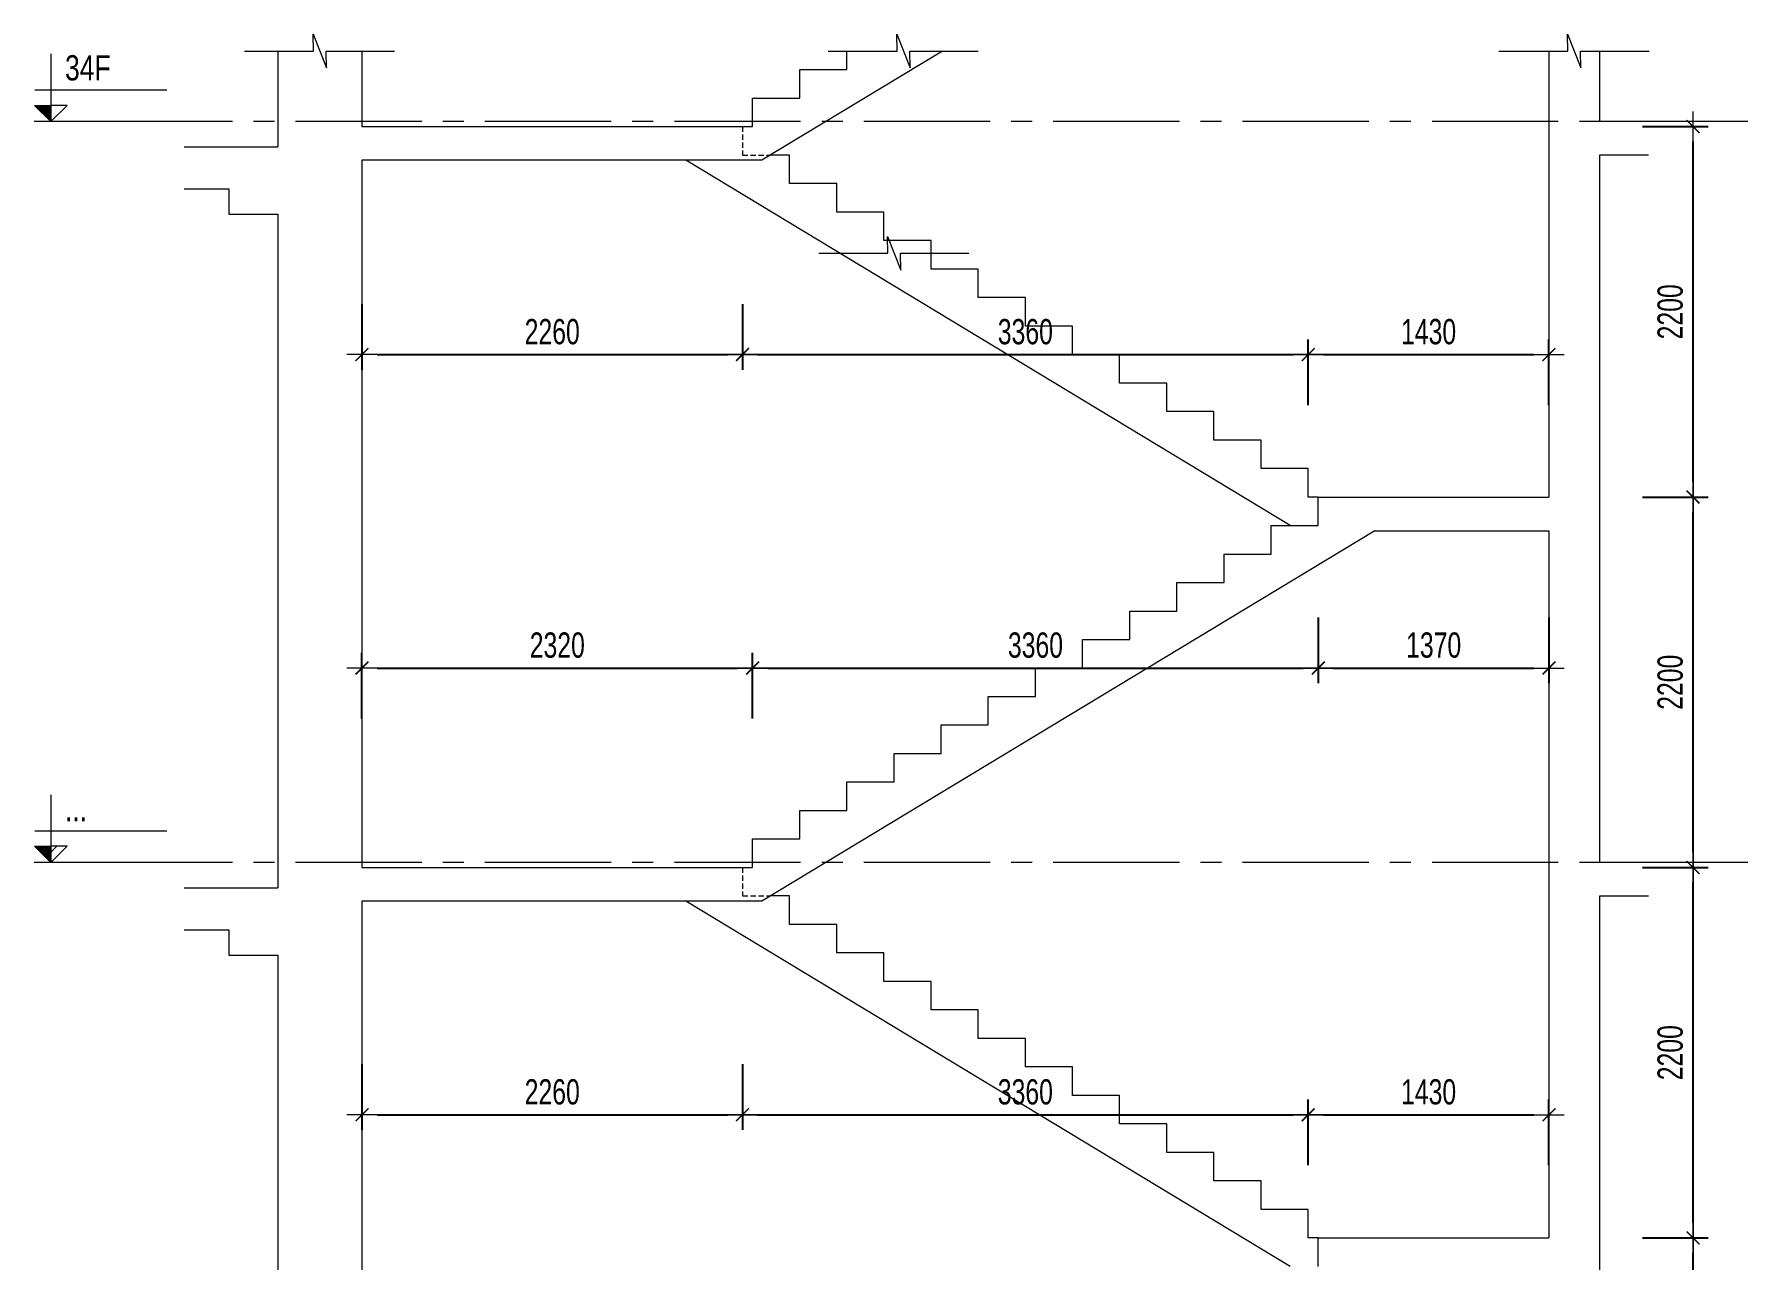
# Model space of a CAD drawing. Header units: millimetres. Extents: x -179076 to 254975, y -18667 to 296191.
# Drawn here: x 10397 to 20573, y 150145 to 157423 of the extents above; entities that cross this region are included whole.
import ezdxf

# ---------------------------------------------------------------- set-up
doc = ezdxf.new("R2010")
doc.units = ezdxf.units.MM
doc.linetypes.add('CENTER2', pattern=[1.125, 0.75, -0.125, 0.125, -0.125])
doc.linetypes.add('HIDDEN2', pattern=[4.762499999999999, 3.175, -1.5875])
doc.layers.get('Defpoints').update_dxf_attribs({"color": 151, "lineweight": 9})
for name, color, linetype, lineweight in [('NDC_S_ANNO', 7, 'Continuous', 20), ('NDC_S_AXIS', 5, 'CENTER2', 13), ('NDC_S_CONTINUOUS', 3, 'Continuous', 20), ('NDC_S_DIM', 1, 'Continuous', 15), ('NDC_S_HIDDEN', 8, 'HIDDEN2', 13), ('NDC_S_SLAB', 2, 'Continuous', 20), ('NDC_S_SYMBOL', 1, 'Continuous', 15), ('NDC_S_TEXT SYMBOL', 7, 'Continuous', 20), ('NDC_S_VN TEXT', 7, 'Continuous', 20)]:
    doc.layers.add(name, color=color, linetype=linetype, lineweight=lineweight)
doc.styles.add('NDC_ANNO', font='', dxfattribs={"width": 0.8})
doc.styles.add('NDC_DIM', font='', dxfattribs={"width": 0.75})
doc.styles.get('NDC_ANNO').set_extended_font_data('Dotum')
doc.styles.get('NDC_DIM').set_extended_font_data('Dotum')
doc.dimstyles.new('NDC_dim_60', dxfattribs={"dimscale": 60, "dimtxt": 2.5, "dimasz": 1.5, "dimexe": 1.5, "dimexo": 2.5, "dimgap": 1, "dimtad": 1, "dimdec": 0, "dimzin": 0, "dimdsep": 46, "dimtxsty": 'NDC_DIM', "dimblk": 'DIMMARK', "dimcen": 0.09, "dimdle": 1.2, "dimclrd": 1, "dimclre": 1, "dimclrt": 3, "dimadec": 0, "dimazin": 0, "dimtfac": 1, "dimtdec": 0, "dimtix": 1, "dimtofl": 0, "dimtmove": 0, "dimatfit": 3, "dimfxl": 5, "dimfxlon": 1, "dimtolj": 1, "dimtzin": 0, "dimarcsym": 0})

# ---------------------------------------------------------------- blocks, each defined once
blk = doc.blocks.new('kata_block_CT')
at = {"layer": 'NDC_S_ANNO'}
blk.add_hatch(color=3, dxfattribs=at).paths.add_polyline_path([(0, 1.596954857557648), (-1.612010908633238, 1.596954857557648), (0, 0)])
at = {"layer": 'NDC_S_ANNO', "ltscale": 50}
h = blk.add_hatch(dxfattribs=at)
h.set_pattern_fill('ANSI31', color=256, scale=1.406250541793835, style=0)
h.set_pattern_definition([(45.00000000000001, (0, 5.456968210637569e-12), (-3.157122508925224, 3.157122508925225), [])])
h.paths.add_polyline_path([(0, 1.596954857557648), (0, 0), (1.612010908924276, 1.596954857557648)])
for p, q in [((-1.592704896858777, 3.140833880479477), (11.46947077315417, 3.140833880479477)), ((11.56125648126181, 5.456968210637569e-12), (-1.63869572513795, 5.456968210637569e-12))]:
    blk.add_line(p, q, dxfattribs=at)
for points in [[(0, 6.69495074864426), (0, 0)], [(0, 0), (-1.612010908924276, 1.596954857557648), (0, 1.596954857557648)], [(0, 0), (1.612010908924276, 1.596954857557648), (0, 1.596954857557648)]]:
    blk.add_lwpolyline(points, dxfattribs=at)
at = {"layer": 'NDC_S_ANNO', "color": 8, "ltscale": 50}
blk.add_lwpolyline([(0, 0), (-1.612010908633238, 1.596954857557648), (0, 1.596954857557648)], dxfattribs=at)
at = {"layer": 'NDC_S_TEXT SYMBOL', "color": 3, "style": 'NDC_ANNO', "width": 0.8}
blk.add_attdef('CT', (1.409564409346785, 4.068271311703938), '', height=2.5, dxfattribs=at)
blk = doc.blocks.new('DIMMARK')
at = {"layer": 'NDC_S_DIM', "color": 1}
blk.add_line((-1.5, 0), (1, 0), dxfattribs=at)
at = {"layer": 'NDC_S_DIM', "color": 2, "const_width": 0.1}
blk.add_lwpolyline([(-0.4242640687119285, -0.4242640687119285), (0.4242640687119285, 0.4242640687119285)], dxfattribs=at)
blk = doc.blocks.new('*D2642')
at = {"layer": 'Defpoints', "color": 0, "transparency": 16777216}
for p in [(12343.08707403957, 152475.0816772164), (14603.08707415421, 152475.0816772164), (14603.08707415421, 151006.3934393168)]:
    blk.add_point(p, dxfattribs=at)
at = {"layer": 'NDC_S_DIM', "color": 1, "lineweight": -2, "transparency": 16777216}
for p, q in [((12343.08707403957, 151306.3934393168), (12343.08707403957, 150916.3934393168)), ((14603.08707415421, 151306.3934393168), (14603.08707415421, 150916.3934393168)), ((12433.08707403957, 151006.3934393168), (14513.08707415421, 151006.3934393168))]:
    blk.add_line(p, q, dxfattribs=at)
at = {"layer": 'NDC_S_DIM', "color": 1, "lineweight": -2, "transparency": 16777216, "xscale": 90, "yscale": 90, "zscale": 90, "rotation": 180}
blk.add_blockref('DIMMARK', (12343.08707403957, 151006.3934393168), dxfattribs=at)
at = {"layer": 'NDC_S_DIM', "color": 1, "lineweight": -2, "transparency": 16777216, "xscale": 90, "yscale": 90, "zscale": 90}
blk.add_blockref('DIMMARK', (14603.08707415421, 151006.3934393168), dxfattribs=at)
at = {"layer": 'NDC_S_DIM', "color": 3, "transparency": 16777216, "insert": (13473.08707409689, 151141.4952032246), "char_height": 150, "attachment_point": 5, "style": 'NDC_DIM'}
blk.add_mtext('\\A1;2260', dxfattribs=at)
blk = doc.blocks.new('*D2643')
at = {"layer": 'Defpoints', "color": 0, "transparency": 16777216}
for p in [(14603.08707415421, 152475.0816772164), (17963.08707415421, 151006.3934393168), (17963.08707415421, 150444.3124464492)]:
    blk.add_point(p, dxfattribs=at)
at = {"layer": 'NDC_S_DIM', "color": 1, "lineweight": -2, "transparency": 16777216}
for p, q in [((14603.08707415421, 151306.3934393168), (14603.08707415421, 150916.3934393168)), ((17963.08707415421, 150706.3934393168), (17963.08707415421, 151096.3934393168)), ((14693.08707415421, 151006.3934393168), (17873.08707415421, 151006.3934393168))]:
    blk.add_line(p, q, dxfattribs=at)
at = {"layer": 'NDC_S_DIM', "color": 1, "lineweight": -2, "transparency": 16777216, "xscale": 90, "yscale": 90, "zscale": 90, "rotation": 180}
blk.add_blockref('DIMMARK', (14603.08707415421, 151006.3934393168), dxfattribs=at)
at = {"layer": 'NDC_S_DIM', "color": 1, "lineweight": -2, "transparency": 16777216, "xscale": 90, "yscale": 90, "zscale": 90}
blk.add_blockref('DIMMARK', (17963.08707415421, 151006.3934393168), dxfattribs=at)
at = {"layer": 'NDC_S_DIM', "color": 3, "transparency": 16777216, "insert": (16283.08707415421, 151141.4952032246), "char_height": 150, "attachment_point": 5, "style": 'NDC_DIM'}
blk.add_mtext('\\A1;3360', dxfattribs=at)
blk = doc.blocks.new('*D2644')
at = {"layer": 'Defpoints', "color": 0, "transparency": 16777216}
for p in [(19393.08707400202, 151006.3934393168), (17963.08707415421, 150444.3124464492), (19393.08707400202, 150275.0816772185)]:
    blk.add_point(p, dxfattribs=at)
at = {"layer": 'NDC_S_DIM', "color": 1, "lineweight": -2, "transparency": 16777216}
for p, q in [((17963.08707415421, 150706.3934393168), (17963.08707415421, 151096.3934393168)), ((19393.08707400202, 150706.3934393168), (19393.08707400202, 151096.3934393168)), ((18053.08707415421, 151006.3934393168), (19303.08707400202, 151006.3934393168))]:
    blk.add_line(p, q, dxfattribs=at)
at = {"layer": 'NDC_S_DIM', "color": 1, "lineweight": -2, "transparency": 16777216, "xscale": 90, "yscale": 90, "zscale": 90, "rotation": 180}
blk.add_blockref('DIMMARK', (17963.08707415421, 151006.3934393168), dxfattribs=at)
at = {"layer": 'NDC_S_DIM', "color": 1, "lineweight": -2, "transparency": 16777216, "xscale": 90, "yscale": 90, "zscale": 90}
blk.add_blockref('DIMMARK', (19393.08707400202, 151006.3934393168), dxfattribs=at)
at = {"layer": 'NDC_S_DIM', "color": 3, "transparency": 16777216, "insert": (18678.08707407811, 151141.4952032246), "char_height": 150, "attachment_point": 5, "style": 'NDC_DIM'}
blk.add_mtext('\\A1;1430', dxfattribs=at)
blk = doc.blocks.new('*D2645')
at = {"layer": 'Defpoints', "color": 0, "transparency": 16777216}
for p in [(14663.08707415421, 153659.6970618339), (12343.08707403957, 152475.0816772164), (14663.08707415421, 152505.0816772185)]:
    blk.add_point(p, dxfattribs=at)
at = {"layer": 'NDC_S_DIM', "color": 1, "lineweight": -2, "transparency": 16777216}
for p, q in [((12343.08707403957, 153359.6970618339), (12343.08707403957, 153749.6970618339)), ((14663.08707415421, 153359.6970618339), (14663.08707415421, 153749.6970618339)), ((12433.08707403957, 153659.6970618339), (14573.08707415421, 153659.6970618339))]:
    blk.add_line(p, q, dxfattribs=at)
at = {"layer": 'NDC_S_DIM', "color": 1, "lineweight": -2, "transparency": 16777216, "xscale": 90, "yscale": 90, "zscale": 90, "rotation": 180}
blk.add_blockref('DIMMARK', (12343.08707403957, 153659.6970618339), dxfattribs=at)
at = {"layer": 'NDC_S_DIM', "color": 1, "lineweight": -2, "transparency": 16777216, "xscale": 90, "yscale": 90, "zscale": 90}
blk.add_blockref('DIMMARK', (14663.08707415421, 153659.6970618339), dxfattribs=at)
at = {"layer": 'NDC_S_DIM', "color": 3, "transparency": 16777216, "insert": (13503.08707409689, 153794.7988257416), "char_height": 150, "attachment_point": 5, "style": 'NDC_DIM'}
blk.add_mtext('\\A1;2320', dxfattribs=at)
blk = doc.blocks.new('*D2646')
at = {"layer": 'Defpoints', "color": 0, "transparency": 16777216}
for p in [(18023.08707415421, 154505.8509079877), (18023.08707415421, 153659.6970618339), (14663.08707415421, 152505.0816772185)]:
    blk.add_point(p, dxfattribs=at)
at = {"layer": 'NDC_S_DIM', "color": 1, "lineweight": -2, "transparency": 16777216}
for p, q in [((18023.08707415421, 153959.6970618339), (18023.08707415421, 153569.6970618339)), ((14663.08707415421, 153359.6970618339), (14663.08707415421, 153749.6970618339)), ((14753.08707415421, 153659.6970618339), (17933.08707415421, 153659.6970618339))]:
    blk.add_line(p, q, dxfattribs=at)
at = {"layer": 'NDC_S_DIM', "color": 1, "lineweight": -2, "transparency": 16777216, "xscale": 90, "yscale": 90, "zscale": 90, "rotation": 180}
blk.add_blockref('DIMMARK', (14663.08707415421, 153659.6970618339), dxfattribs=at)
at = {"layer": 'NDC_S_DIM', "color": 1, "lineweight": -2, "transparency": 16777216, "xscale": 90, "yscale": 90, "zscale": 90}
blk.add_blockref('DIMMARK', (18023.08707415421, 153659.6970618339), dxfattribs=at)
at = {"layer": 'NDC_S_DIM', "color": 3, "transparency": 16777216, "insert": (16343.08707415421, 153794.7988257416), "char_height": 150, "attachment_point": 5, "style": 'NDC_DIM'}
blk.add_mtext('\\A1;3360', dxfattribs=at)
blk = doc.blocks.new('*D2647')
at = {"layer": 'Defpoints', "color": 0, "transparency": 16777216}
for p in [(18023.08707415421, 154505.8509079877), (19393.08707400208, 154401.7631710219), (19393.08707400208, 153659.6970618339)]:
    blk.add_point(p, dxfattribs=at)
at = {"layer": 'NDC_S_DIM', "color": 1, "lineweight": -2, "transparency": 16777216}
for p, q in [((18023.08707415421, 153959.6970618339), (18023.08707415421, 153569.6970618339)), ((19393.08707400208, 153959.6970618339), (19393.08707400208, 153569.6970618339)), ((18113.08707415421, 153659.6970618339), (19303.08707400208, 153659.6970618339))]:
    blk.add_line(p, q, dxfattribs=at)
at = {"layer": 'NDC_S_DIM', "color": 1, "lineweight": -2, "transparency": 16777216, "xscale": 90, "yscale": 90, "zscale": 90, "rotation": 180}
blk.add_blockref('DIMMARK', (18023.08707415421, 153659.6970618339), dxfattribs=at)
at = {"layer": 'NDC_S_DIM', "color": 1, "lineweight": -2, "transparency": 16777216, "xscale": 90, "yscale": 90, "zscale": 90}
blk.add_blockref('DIMMARK', (19393.08707400208, 153659.6970618339), dxfattribs=at)
at = {"layer": 'NDC_S_DIM', "color": 3, "transparency": 16777216, "insert": (18708.08707407814, 153794.7988257416), "char_height": 150, "attachment_point": 5, "style": 'NDC_DIM'}
blk.add_mtext('\\A1;1370', dxfattribs=at)
blk = doc.blocks.new('*D2648')
at = {"layer": 'Defpoints', "color": 0, "transparency": 16777216}
for p in [(14603.08707415421, 156875.081677217), (12342.86135629873, 156675.0816772164), (14603.08707415421, 155521.2355233724)]:
    blk.add_point(p, dxfattribs=at)
at = {"layer": 'NDC_S_DIM', "color": 1, "lineweight": -2, "transparency": 16777216}
for p, q in [((12342.86135629873, 155821.2355233724), (12342.86135629873, 155431.2355233724)), ((14603.08707415421, 155821.2355233724), (14603.08707415421, 155431.2355233724)), ((12432.86135629873, 155521.2355233724), (14513.08707415421, 155521.2355233724))]:
    blk.add_line(p, q, dxfattribs=at)
at = {"layer": 'NDC_S_DIM', "color": 1, "lineweight": -2, "transparency": 16777216, "xscale": 90, "yscale": 90, "zscale": 90, "rotation": 180}
blk.add_blockref('DIMMARK', (12342.86135629873, 155521.2355233724), dxfattribs=at)
at = {"layer": 'NDC_S_DIM', "color": 1, "lineweight": -2, "transparency": 16777216, "xscale": 90, "yscale": 90, "zscale": 90}
blk.add_blockref('DIMMARK', (14603.08707415421, 155521.2355233724), dxfattribs=at)
at = {"layer": 'NDC_S_DIM', "color": 3, "transparency": 16777216, "insert": (13472.97421522647, 155656.3372872801), "char_height": 150, "attachment_point": 5, "style": 'NDC_DIM'}
blk.add_mtext('\\A1;2260', dxfattribs=at)
blk = doc.blocks.new('*D2649')
at = {"layer": 'Defpoints', "color": 0, "transparency": 16777216}
for p in [(14603.08707415421, 156875.081677217), (17963.08707415421, 155521.2355233724), (17963.08707415421, 154844.3124464492)]:
    blk.add_point(p, dxfattribs=at)
at = {"layer": 'NDC_S_DIM', "color": 1, "lineweight": -2, "transparency": 16777216}
for p, q in [((14603.08707415421, 155821.2355233724), (14603.08707415421, 155431.2355233724)), ((17963.08707415421, 155221.2355233724), (17963.08707415421, 155611.2355233724)), ((14693.08707415421, 155521.2355233724), (17873.08707415421, 155521.2355233724))]:
    blk.add_line(p, q, dxfattribs=at)
at = {"layer": 'NDC_S_DIM', "color": 1, "lineweight": -2, "transparency": 16777216, "xscale": 90, "yscale": 90, "zscale": 90, "rotation": 180}
blk.add_blockref('DIMMARK', (14603.08707415421, 155521.2355233724), dxfattribs=at)
at = {"layer": 'NDC_S_DIM', "color": 1, "lineweight": -2, "transparency": 16777216, "xscale": 90, "yscale": 90, "zscale": 90}
blk.add_blockref('DIMMARK', (17963.08707415421, 155521.2355233724), dxfattribs=at)
at = {"layer": 'NDC_S_DIM', "color": 3, "transparency": 16777216, "insert": (16283.08707415421, 155656.3372872801), "char_height": 150, "attachment_point": 5, "style": 'NDC_DIM'}
blk.add_mtext('\\A1;3360', dxfattribs=at)
blk = doc.blocks.new('*D2650')
at = {"layer": 'Defpoints', "color": 0, "transparency": 16777216}
for p in [(19393.08707400205, 155521.2355233724), (17963.08707415421, 154844.3124464492), (19393.08707400205, 154675.0816772185)]:
    blk.add_point(p, dxfattribs=at)
at = {"layer": 'NDC_S_DIM', "color": 1, "lineweight": -2, "transparency": 16777216}
for p, q in [((17963.08707415421, 155221.2355233724), (17963.08707415421, 155611.2355233724)), ((19393.08707400205, 155221.2355233724), (19393.08707400205, 155611.2355233724)), ((18053.08707415421, 155521.2355233724), (19303.08707400205, 155521.2355233724))]:
    blk.add_line(p, q, dxfattribs=at)
at = {"layer": 'NDC_S_DIM', "color": 1, "lineweight": -2, "transparency": 16777216, "xscale": 90, "yscale": 90, "zscale": 90, "rotation": 180}
blk.add_blockref('DIMMARK', (17963.08707415421, 155521.2355233724), dxfattribs=at)
at = {"layer": 'NDC_S_DIM', "color": 1, "lineweight": -2, "transparency": 16777216, "xscale": 90, "yscale": 90, "zscale": 90}
blk.add_blockref('DIMMARK', (19393.08707400205, 155521.2355233724), dxfattribs=at)
at = {"layer": 'NDC_S_DIM', "color": 3, "transparency": 16777216, "insert": (18678.08707407813, 155656.3372872801), "char_height": 150, "attachment_point": 5, "style": 'NDC_DIM'}
blk.add_mtext('\\A1;1430', dxfattribs=at)
blk = doc.blocks.new('*D3000')
at = {"layer": 'Defpoints', "color": 0, "transparency": 16777216}
for p in [(17963.08707415421, 150275.0816772185), (20248.54102584866, 150275.0816772185), (14663.08707415421, 148075.0816772165)]:
    blk.add_point(p, dxfattribs=at)
at = {"layer": 'NDC_S_DIM', "color": 1, "lineweight": -2, "transparency": 16777216}
for p, q in [((19948.54102584866, 150275.0816772185), (20338.54102584866, 150275.0816772185)), ((20248.54102584866, 148165.0816772165), (20248.54102584866, 150185.0816772185)), ((19948.54102584866, 148075.0816772165), (20338.54102584866, 148075.0816772165))]:
    blk.add_line(p, q, dxfattribs=at)
at = {"layer": 'NDC_S_DIM', "color": 1, "lineweight": -2, "transparency": 16777216, "xscale": 90, "yscale": 90, "zscale": 90}
for p, rotation in [((20248.54102584866, 150275.0816772185), 90), ((20248.54102584866, 148075.0816772165), 270)]:
    blk.add_blockref('DIMMARK', p, dxfattribs=dict(at, rotation=rotation))
at = {"layer": 'NDC_S_DIM', "color": 3, "transparency": 16777216, "insert": (20113.43926194096, 149175.0816772175), "char_height": 150, "attachment_point": 5, "rotation": 90, "style": 'NDC_DIM'}
blk.add_mtext('\\A1;2200', dxfattribs=at)
blk = doc.blocks.new('*D3001')
at = {"layer": 'Defpoints', "color": 0, "transparency": 16777216}
for p in [(14663.08707415421, 152475.0816772165), (20248.54102584866, 152475.0816772165), (17963.08707415421, 150275.0816772185)]:
    blk.add_point(p, dxfattribs=at)
at = {"layer": 'NDC_S_DIM', "color": 1, "lineweight": -2, "transparency": 16777216}
for p, q in [((19948.54102584866, 152475.0816772165), (20338.54102584866, 152475.0816772165)), ((20248.54102584866, 150365.0816772185), (20248.54102584866, 152385.0816772165)), ((19948.54102584866, 150275.0816772185), (20338.54102584866, 150275.0816772185))]:
    blk.add_line(p, q, dxfattribs=at)
at = {"layer": 'NDC_S_DIM', "color": 1, "lineweight": -2, "transparency": 16777216, "xscale": 90, "yscale": 90, "zscale": 90}
for p, rotation in [((20248.54102584866, 152475.0816772165), 90), ((20248.54102584866, 150275.0816772185), 270)]:
    blk.add_blockref('DIMMARK', p, dxfattribs=dict(at, rotation=rotation))
at = {"layer": 'NDC_S_DIM', "color": 3, "transparency": 16777216, "insert": (20113.43926194097, 151375.0816772175), "char_height": 150, "attachment_point": 5, "rotation": 90, "style": 'NDC_DIM'}
blk.add_mtext('\\A1;2200', dxfattribs=at)
blk = doc.blocks.new('*D3002')
at = {"layer": 'Defpoints', "color": 0, "transparency": 16777216}
for p in [(17963.08707415421, 154675.0816772185), (20248.54102584867, 154675.0816772185), (14663.08707415421, 152475.0816772165)]:
    blk.add_point(p, dxfattribs=at)
at = {"layer": 'NDC_S_DIM', "color": 1, "lineweight": -2, "transparency": 16777216}
for p, q in [((19948.54102584867, 154675.0816772185), (20338.54102584867, 154675.0816772185)), ((20248.54102584867, 152565.0816772165), (20248.54102584867, 154585.0816772185)), ((19948.54102584867, 152475.0816772165), (20338.54102584867, 152475.0816772165))]:
    blk.add_line(p, q, dxfattribs=at)
at = {"layer": 'NDC_S_DIM', "color": 1, "lineweight": -2, "transparency": 16777216, "xscale": 90, "yscale": 90, "zscale": 90}
for p, rotation in [((20248.54102584867, 154675.0816772185), 90), ((20248.54102584867, 152475.0816772165), 270)]:
    blk.add_blockref('DIMMARK', p, dxfattribs=dict(at, rotation=rotation))
at = {"layer": 'NDC_S_DIM', "color": 3, "transparency": 16777216, "insert": (20113.43926194098, 153575.0816772175), "char_height": 150, "attachment_point": 5, "rotation": 90, "style": 'NDC_DIM'}
blk.add_mtext('\\A1;2200', dxfattribs=at)
blk = doc.blocks.new('*D3003')
at = {"layer": 'Defpoints', "color": 0, "transparency": 16777216}
for p in [(14663.0870741818, 156875.0816772172), (20248.54102584867, 156875.0816772172), (17963.08707415421, 154675.0816772185)]:
    blk.add_point(p, dxfattribs=at)
at = {"layer": 'NDC_S_DIM', "color": 1, "lineweight": -2, "transparency": 16777216}
for p, q in [((19948.54102584867, 156875.0816772172), (20338.54102584867, 156875.0816772172)), ((20248.54102584868, 154765.0816772185), (20248.54102584867, 156785.0816772172)), ((19948.54102584868, 154675.0816772185), (20338.54102584868, 154675.0816772185))]:
    blk.add_line(p, q, dxfattribs=at)
at = {"layer": 'NDC_S_DIM', "color": 1, "lineweight": -2, "transparency": 16777216, "xscale": 90, "yscale": 90, "zscale": 90}
for p, rotation in [((20248.54102584867, 156875.0816772172), 90), ((20248.54102584868, 154675.0816772185), 270)]:
    blk.add_blockref('DIMMARK', p, dxfattribs=dict(at, rotation=rotation))
at = {"layer": 'NDC_S_DIM', "color": 3, "transparency": 16777216, "insert": (20113.43926194098, 155775.0816772178), "char_height": 150, "attachment_point": 5, "rotation": 90, "style": 'NDC_DIM'}
blk.add_mtext('\\A1;2200', dxfattribs=at)

msp = doc.modelspace()

# ---------------------------------------------------------------- linework, layer by layer
at = {"layer": 'NDC_S_AXIS', "ltscale": 1000}
for points in [[(20573.4986198853, 156905.0816772185), (10396.72176712228, 156905.0816772185)], [(20573.4986198853, 152505.0816772185), (10396.72176712228, 152505.0816772185)]]:
    msp.add_lwpolyline(points, dxfattribs=at)
at = {"layer": 'NDC_S_CONTINUOUS'}
for p, q in [((17856.43370685191, 154505.8509079877), (14267.34279776403, 156675.0816772164)), ((17856.43370685191, 150105.8509079877), (14267.34279776403, 152275.0816772164))]:
    msp.add_line(p, q, dxfattribs=at)
for points in [[(18023.08707415421, 154675.0816772185), (17963.08707415421, 154675.0816772185), (17963.08707415421, 154844.3124464492), (17683.08707415421, 154844.3124464492), (17683.08707415421, 155013.54321568), (17403.08707415421, 155013.54321568), (17403.08707415421, 155182.7739849108), (17123.08707415421, 155182.7739849108), (17123.08707415421, 155352.0047541416), (16843.08707415421, 155352.0047541416), (16843.08707415421, 155521.2355233724), (16563.08707415421, 155521.2355233724), (16563.08707415421, 155690.4662926031), (16283.08707415421, 155690.4662926031), (16283.08707415421, 155859.6970618339), (16003.08707415421, 155859.6970618339), (16003.08707415421, 156028.9278310646), (15723.08707415421, 156028.9278310646), (15723.08707415421, 156198.1586002954), (15443.08707415421, 156198.1586002954), (15443.08707415421, 156367.3893695262), (15163.08707415421, 156367.3893695262), (15163.08707415421, 156536.620138757), (14883.08707415421, 156536.620138757), (14883.08707415421, 156705.8509079877), (14769.74044148313, 156705.8509079877)], [(18023.08707415421, 150275.0816772185), (17963.08707415421, 150275.0816772185), (17963.08707415421, 150444.3124464492), (17683.08707415421, 150444.3124464492), (17683.08707415421, 150613.54321568), (17403.08707415421, 150613.54321568), (17403.08707415421, 150782.7739849108), (17123.08707415421, 150782.7739849108), (17123.08707415421, 150952.0047541416), (16843.08707415421, 150952.0047541416), (16843.08707415421, 151121.2355233724), (16563.08707415421, 151121.2355233724), (16563.08707415421, 151290.4662926031), (16283.08707415421, 151290.4662926031), (16283.08707415421, 151459.6970618339), (16003.08707415421, 151459.6970618339), (16003.08707415421, 151628.9278310646), (15723.08707415421, 151628.9278310646), (15723.08707415421, 151798.1586002954), (15443.08707415421, 151798.1586002954), (15443.08707415421, 151967.3893695262), (15163.08707415421, 151967.3893695262), (15163.08707415421, 152136.620138757), (14883.08707415421, 152136.620138757), (14883.08707415421, 152305.8509079877), (14769.74044145659, 152305.8509079877)]]:
    msp.add_lwpolyline(points, dxfattribs=at)
at = {"layer": 'NDC_S_HIDDEN', "ltscale": 10}
for points in [[(14323.08707415421, 156875.0816772185), (14603.08707415421, 156875.0816772185), (14603.08707415421, 156705.8509079877), (14769.74044145659, 156705.8509079877)], [(14323.08707415421, 152475.0816772185), (14603.08707415421, 152475.0816772185), (14603.08707415421, 152305.8509079877), (14769.74044145659, 152305.8509079877)]]:
    msp.add_lwpolyline(points, dxfattribs=at)
at = {"layer": 'NDC_S_SLAB'}
for p, q in [((11843.08707408237, 157323.4426602178), (11843.08707408241, 156755.0816772191)), ((12343.08707408336, 157323.4426602178), (12343.08707408337, 156875.0816772164)), ((15791.57406790017, 157323.4426602178), (14718.83135057168, 156675.0816772171)), ((19393.08707402967, 157323.4426602178), (19393.08707402967, 156905.0816772192)), ((19693.08707402967, 157323.4426602178), (19693.08707402967, 156905.0816772192)), ((19393.08707400205, 156905.0816772185), (19393.08707400205, 154675.0816772185)), ((11286.55342494682, 156755.0816772192), (11843.08707408337, 156755.0816772192)), ((14718.83135057168, 156675.0816772171), (12342.86135634251, 156675.0816772164)), ((14718.83135054409, 156675.0816772164), (12342.86135629873, 156675.0816772164)), ((12343.08707403957, 156675.0816772164), (12343.08707403957, 152475.0816772164)), ((19984.66218943696, 156705.0816772185), (19693.08707400208, 156705.0816772185)), ((19693.08707400208, 156705.0816772185), (19693.08707400208, 152505.0816772185)), ((11286.55342491923, 156505.081677219), (11551.61939841957, 156505.081677219)), ((11551.61939841957, 156505.081677219), (11551.61939841957, 156355.081677219)), ((11551.61939841957, 156355.081677219), (11843.08707403957, 156355.0816772192)), ((11843.0870740384, 156355.0816772192), (11843.08707403861, 152355.0816772191)), ((18358.83135054756, 154475.0816772185), (14718.83135054409, 152275.0816772164)), ((18358.83135054756, 154475.0816772185), (19393.08707400208, 154475.0816772185)), ((19393.08707400208, 154475.0816772185), (19393.08707400208, 152505.0816772185)), ((19393.08707400205, 152505.0816772185), (19393.08707400205, 150275.0816772185)), ((11286.55342491923, 152355.081677219), (11843.08707403957, 152355.0816772192)), ((14718.83135054409, 152275.0816772164), (12342.86135629873, 152275.0816772164)), ((12343.08707403957, 152275.0816772164), (12343.08707403957, 148075.0816772164)), ((19984.66218943696, 152305.0816772185), (19693.08707400208, 152305.0816772185)), ((19693.08707400208, 152305.0816772185), (19693.08707400208, 148105.0816772185)), ((11286.55342491923, 152105.081677219), (11551.61939841957, 152105.081677219)), ((11551.61939841957, 152105.081677219), (11551.61939841957, 151955.081677219)), ((11551.61939841957, 151955.081677219), (11843.08707403957, 151955.0816772192)), ((11843.0870740384, 151955.0816772192), (11843.08707403861, 147955.0816772191))]:
    msp.add_line(p, q, dxfattribs=at)
for points in [[(12343.08707408337, 156875.0816772164), (14663.0870741818, 156875.0816772171), (14663.0870741818, 157044.3124464499), (14943.0870741818, 157044.3124464499), (14943.0870741818, 157213.5432156807), (15223.0870741818, 157213.5432156807), (15223.0870741818, 157323.4426602178)], [(19984.66218943696, 156905.0816772185), (19693.08707400208, 156905.0816772185)], [(12343.08707403957, 152475.0816772164), (14663.08707415421, 152475.0816772164), (14663.08707415421, 152644.3124464492), (14943.08707415421, 152644.3124464492), (14943.08707415421, 152813.54321568), (15223.08707415421, 152813.54321568), (15223.08707415421, 152982.7739849108), (15503.08707415421, 152982.7739849108), (15503.08707415421, 153152.0047541416), (15783.08707415421, 153152.0047541416), (15783.08707415421, 153321.2355233724), (16063.08707415421, 153321.2355233724), (16063.08707415421, 153490.4662926031), (16343.08707415421, 153490.4662926031), (16343.08707415421, 153659.6970618339), (16623.08707415421, 153659.6970618339), (16623.08707415421, 153828.9278310646), (16903.08707415421, 153828.9278310646), (16903.08707415421, 153998.1586002954), (17183.08707415421, 153998.1586002954), (17183.08707415421, 154167.3893695262), (17463.08707415421, 154167.3893695262), (17463.08707415421, 154336.620138757), (17743.08707415421, 154336.620138757), (17743.08707415421, 154505.8509079877), (18023.08707415421, 154505.8509079877), (18023.08707415421, 154675.0816772185), (19393.08707400202, 154675.0816772185)], [(19984.66218943696, 152505.0816772185), (19693.08707400208, 152505.0816772185)], [(18023.08707415421, 150105.8509079877), (18023.08707415421, 150275.0816772185), (19393.08707400202, 150275.0816772185)]]:
    msp.add_lwpolyline(points, dxfattribs=at)
at = {"layer": 'NDC_S_SYMBOL'}
for points in [[(11645.6444252668, 157323.4426602178), (12055.26098675738, 157323.4426602178), (12053.08707385968, 157423.4426602178), (12133.08707430671, 157223.4426600315), (12130.91316103647, 157323.4426602178), (12537.19868079797, 157323.4426602178)], [(15111.90674745376, 157323.4426602178), (15521.52330894434, 157323.4426602178), (15519.34939604663, 157423.4426602178), (15599.34939649367, 157223.4426600315), (15597.17548322343, 157323.4426602178), (16003.46100298493, 157323.4426602178)], [(19095.64442521308, 157323.4426602178), (19505.26098670366, 157323.4426602178), (19503.08707380595, 157423.4426602178), (19583.08707425298, 157223.4426600315), (19580.91316098275, 157323.4426602178), (19987.19868074425, 157323.4426602178)], [(15055.91891735859, 156122.4825256969), (15465.53547884917, 156122.4825256969), (15463.36156595147, 156222.4825256969), (15543.3615663985, 156022.4825255107), (15541.18765312827, 156122.4825256969), (15947.47317288976, 156122.4825256969)]]:
    msp.add_lwpolyline(points, dxfattribs=at)

# ---------------------------------------------------------------- block references
at = {"layer": 'NDC_S_VN TEXT', "xscale": 60, "yscale": 60, "zscale": 60}
for p, values in [((10495.04351063056, 156905.0816772182), {'CT': '34F'}), ((10495.04351063056, 152505.0816772182), {'CT': '...'})]:
    msp.add_blockref('kata_block_CT', p, dxfattribs=at).add_auto_attribs(values)

# ---------------------------------------------------------------- dimensions: what is measured, and where the dimension line sits
at = {"layer": 'NDC_S_DIM'}
for base, p1, p2, picture, middle in [((20248.54102584867, 156875.0816772172), (17963.0870741542, 154675.0816772185), (14663.08707418179, 156875.0816772171), '*D3003', (20113.43926194098, 155775.0816772178)), ((20248.54102584867, 154675.0816772185), (14663.08707415421, 152475.0816772164), (17963.0870741542, 154675.0816772185), '*D3002', (20113.43926194098, 153575.0816772175)), ((20248.54102584866, 152475.0816772165), (17963.0870741542, 150275.0816772185), (14663.08707415421, 152475.0816772164), '*D3001', (20113.43926194097, 151375.0816772175)), ((20248.54102584866, 150275.0816772185), (14663.0870741542, 148075.0816772164), (17963.0870741542, 150275.0816772185), '*D3000', (20113.43926194096, 149175.0816772175))]:
    dim = msp.add_linear_dim(base=base, p1=p1, p2=p2, angle=90, dimstyle='NDC_dim_60', override={"dimtmove": 1}, dxfattribs=at)
    dim.commit()
    dim.dimension.update_dxf_attribs({"geometry": picture, "text_midpoint": middle})
for base, p1, p2, picture, middle in [((14603.08707415421, 155521.2355233724), (12342.86135629873, 156675.0816772164), (14603.08707415421, 156875.081677217), '*D2648', (13472.97421522647, 155656.3372872801)), ((14663.08707415421, 153659.6970618339), (12343.08707403957, 152475.0816772164), (14663.08707415421, 152505.0816772185), '*D2645', (13503.08707409689, 153794.7988257416)), ((14603.08707415421, 151006.3934393168), (12343.08707403957, 152475.0816772164), (14603.08707415421, 152475.0816772164), '*D2642', (13473.08707409689, 151141.4952032246))]:
    dim = msp.add_linear_dim(base=base, p1=p1, p2=p2, dimstyle='NDC_dim_60', dxfattribs=at)
    dim.commit()
    dim.dimension.update_dxf_attribs({"geometry": picture, "text_midpoint": middle})
for base, p1, p2, picture, middle in [((17963.08707415421, 155521.2355233724), (14603.08707415421, 156875.081677217), (17963.08707415421, 154844.3124464492), '*D2649', (16283.08707415421, 155656.3372872801)), ((19393.08707400205, 155521.2355233724), (17963.08707415421, 154844.3124464492), (19393.08707400205, 154675.0816772185), '*D2650', (18678.08707407813, 155656.3372872801)), ((18023.08707415421, 153659.6970618339), (14663.08707415421, 152505.0816772185), (18023.08707415421, 154505.8509079877), '*D2646', (16343.08707415421, 153794.7988257416)), ((19393.08707400208, 153659.6970618339), (18023.08707415421, 154505.8509079877), (19393.08707400208, 154401.7631710219), '*D2647', (18708.08707407814, 153794.7988257416)), ((17963.08707415421, 151006.3934393168), (14603.08707415421, 152475.0816772164), (17963.08707415421, 150444.3124464492), '*D2643', (16283.08707415421, 151141.4952032246)), ((19393.08707400202, 151006.3934393168), (17963.08707415421, 150444.3124464492), (19393.08707400202, 150275.0816772185), '*D2644', (18678.08707407811, 151141.4952032246))]:
    dim = msp.add_linear_dim(base=base, p1=p1, p2=p2, dimstyle='NDC_dim_60', override={"dimtmove": 1}, dxfattribs=at)
    dim.commit()
    dim.dimension.update_dxf_attribs({"geometry": picture, "text_midpoint": middle})

doc.saveas('drawing.dxf')
